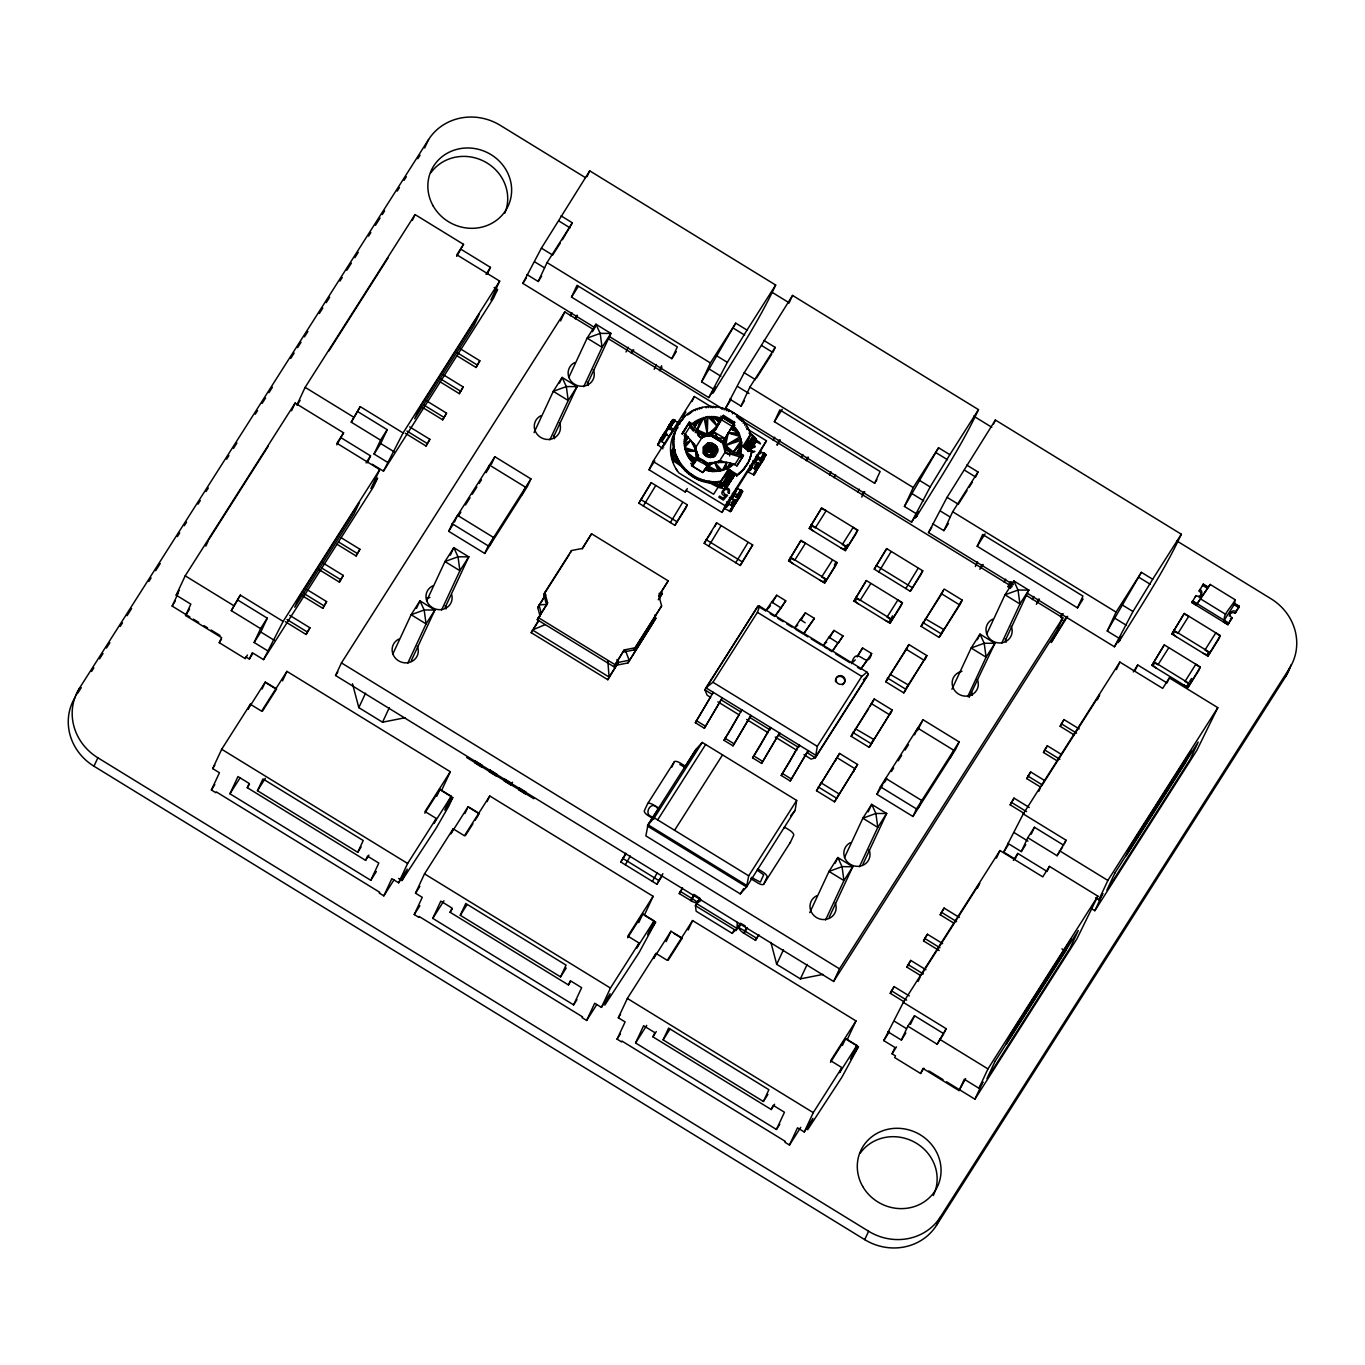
<?xml version="1.0" encoding="UTF-8"?>
<svg xmlns="http://www.w3.org/2000/svg" width="1365" height="1365" viewBox="0 0 1365 1365"><rect width="100%" height="100%" fill="white"/><g stroke="black" fill="none" stroke-linecap="round" stroke-linejoin="round"><path stroke-width="1.5" d="M715.175 452.873C718.212 436.954 695.655 448.949 707.582 455.091C717.12 456.985 714.526 449.546 715.226 452.48M707.224 454.818L712.684 454.767L715.482 451.832L712.649 445.434L715.567 448.744L713.025 455.842L715.362 450.569L713.861 446.935L707.906 445.382L704.63 449.46L705.688 447.345M709.698 451.696L707.855 451.423L710.295 452.395L713.059 445.655L710.278 452.412L712.445 455.074L715.567 448.966L715.362 451.73M708.81 454.767C710.96 456.558 703.538 451.167 707.394 454.494M709.954 445.092L705.347 447.413M706.029 446.287C717.086 443.591 701.32 443.574 706.899 454.494M715.704 449.17C711.967 443.54 709.8 443.42 707.07 451.167C706.473 454.903 716.318 436.902 708.981 450.962L704.937 451.371L707.599 454.221M708.264 445.365C696.15 462.155 715.601 443.335 709.1 445.502C707.48 444.939 706.046 447.208 706.336 446.986C710.448 440.673 703.913 455.296 705.859 452.48M717.785 450.365L717.478 448.403L717.7 449.375M740.53 453.555L741.673 442.243L738.857 432.961L728.279 432.961L723.535 440.997L726.009 450.314L740.53 453.555L743.43 455.347L736.776 465.806C728.637 460.449 718.843 462.496 709.732 462.684L702.702 472.563L691.441 465.636L697.106 457.616L695.996 446.44L685.588 434.377L682.688 432.586L689.342 422.109L692.243 423.901L702.668 435.964L701.781 437.858L698.112 435.606L698.88 433.968L688.762 423.372L689.342 422.109M727.562 453.709L725.122 452.207L722.648 442.891L723.535 440.997M704.988 447.652C706.046 458.572 703.265 446.406 704.903 448.112M723.501 444.307L725.907 436.971L724.696 447.379M709.51 481.299L722.409 486.674L720.089 482.493C690.758 488.141 662.196 454.272 677.159 426.989L675.709 430.231L676.289 428.968M706.046 480.992L718.604 487.459L725.242 489.062L734.029 475.924L733.79 474.047L730.616 470.669L720.686 481.231C693.574 486.196 666.137 457.855 675.556 430.999C667.451 443.847 669.43 461.404 678.934 472.972L713.605 494.267L718.058 487.288M737.271 922.433L737.015 928.422L732.186 933.353L696.133 911.206L695.433 905.695L699.801 898.238M1192.43 601.317L1196.934 604.081L1210.209 584.442L1235.001 599.679L1234.643 603.944L1239.147 606.708L1235.223 613.209A3.976 3.72 25 0 0 1229.302 616.11M709.527 445.365L708.469 444.973M693.147 462.94C685.588 455.808 682.176 444.325 685.588 434.377M706.933 453.726L704.698 449.631L705.739 446.577M702.668 435.964L714.646 430.043L712.274 434.07L707.258 434.241L697.396 429.924L700.279 418.646L694.802 426.904L695.212 421.461L707.855 416.598L721.693 418.065L723.416 415.37L734.677 422.297L734.097 423.56L722.836 416.632L723.416 415.37M709.544 455.176L711.353 455.296L709.988 455.347M722.341 485.07L719.799 482.937L728.381 469.116L737.407 474.645L742.628 470.123L748.02 462.769L743.567 469.679L736.81 475.907L730.787 472.205M607.817 660.933L609.08 677.04L607.835 679.736L531.207 632.66L538.68 620.205M715.038 451.423L715.806 450.757L715.431 452.48M715.635 451.201C715.652 445.638 714.526 455.33 711.677 455.449M730.002 452.822L729.61 455.978M760.834 453.658L759.605 452.992L760.339 451.388L765.953 455.04L753.838 474.866L748.139 472.034M701.781 437.858L706.37 436.118L717 426.034L711.83 416.359L719.355 422.058L719.764 417.468M691.441 900.985L693.915 894.894M745.273 925.948L740.837 923.44L738.977 928.081A7.149 2.491 32.5 0 0 742.543 932.329L755.493 940.383L758.821 935.144M717.649 451.525L717.785 450.877M724.388 442.431L724.73 438.984M808.592 750.886L807.619 752.985L815.383 757.763L867.355 676.085L868.345 673.986L866.997 672.16L861.776 676.426L817.277 746.348L815.383 757.763L811.134 759.111L803.968 754.691M725.907 436.971L724.184 445.826M709.919 445.434L710.858 444.905L709.851 445.041M707.514 451.184L710.397 452.276M697.583 457.65L696.73 456.217L697.617 454.323L698.471 455.756L697.106 457.616L697.617 454.323L693.335 443.42L695.945 448.044L695.075 449.938M658.834 808.08L647.402 826.03L746.57 886.943L748.702 875.835L796.682 800.436L702.258 742.441L695.962 749.385L648 824.767L645.867 835.892L740.274 893.887L746.57 886.943L795.13 810.298L796.682 800.436M710.824 445.178L715.414 448.334L715.516 452.054M715.192 451.388L713.588 455.893M751.791 452.037L750.119 457.736L751.791 452.037L742.782 446.492L750.767 433.933L756.585 440.213L750.426 450.16M739.693 434.753L728.279 432.961L725.583 445.485L729.678 451.167L726.043 448.693L725.173 450.587M723.331 492.356C723.177 488.38 730.121 488.38 727.886 492.629L729.149 493.209M711.284 445.127L713.963 447.43L711.216 453.317L712.632 454.937L711.182 454.954M704.425 469.867L712.291 471.505L720.225 471.027L729.302 467.53L730.258 463.247L732.442 465.294L733.875 464.032M717.956 424.737L719.116 419.738M717.649 451.849L715.379 455.774M715.738 450.757L715.448 449.29M710.755 445.127L711.745 445.127M1228.483 623.464C1216.539 619.232 1233.363 605.872 1235.001 599.679M713.451 455.552C717.649 448.403 706.626 447.874 705.176 448.061M662.929 448.812L657.657 444.632L664.874 432.586L669.294 436.936L664.482 444.819M679.685 423.611L672.843 419.686L657.708 444.939M708.759 454.989L709.629 454.989M722.409 486.674L722.904 484.865L721.71 486.725M736.998 466.028L742.85 456.61L740.615 455.228L741.178 453.351M695.212 421.461L693.676 422.638L694.802 426.904L696.815 420.403M750.835 469.355L750.272 467.649L753.855 461.592L758.804 463.69L759.008 466.369M704.528 449.358L705.227 452.566M724.013 470.004L726.658 462.462L714.748 462.513L708.367 464.544L711.421 462.803L709.049 463.622M749.368 459.886L749.948 458.623L748.464 461.984L750.716 456.473M710.721 697.43L707.138 695.212L704.954 689.922L705.944 687.824L712.939 682.244L757.421 612.322L759.605 606.197L866.997 672.16M705.466 447.191L704.767 448.522M708.35 454.733L707.531 454.306M708.964 451.081L712.649 454.733L715.038 452.549M702.105 417.929L697.396 429.924L703.982 417.349L707.258 434.241L700.006 432.944L704.118 435.23L703.231 437.124M676.579 428.252L679.258 423.201L678.661 424.464C694.273 395.526 742.031 403.682 750.494 434.377L745.017 448.044L746.911 449.768L754.999 437.295L748.174 451.44L756.295 439.069L749.504 450.621M722.665 486.452L721.931 484.592M722.904 484.865L722.102 486.742L720.583 486.486L712.632 482.988M711.899 445.826L709.612 451.798M746.126 928.166L744.949 931.066L756.517 938.199L755.493 940.383M729.132 493.209C732.22 482.186 714.799 492.936 725.225 495.904L723.16 498.242L719.594 496.041L718.826 497.287L723.348 500.068L727.647 495.239L725.463 494.71M76.321 694.956L79.46 688.233L428.576 139.554A52.945 49.601 25 0 1 500.29 125.358L585.534 177.706M1176.732 540.864L1271.037 598.791A52.945 49.601 25 0 1 1289.464 668.355L1285.54 676.767L936.424 1225.446A52.945 49.601 25 0 1 864.71 1239.642L93.963 766.209L97.871 757.797A52.945 49.601 25 0 1 79.46 688.233M247.44 655.046L245.171 658.595L219.253 642.676L221.608 637.643L185.555 615.496L190.844 604.149L176.187 595.157L185.196 575.825L295.13 403.05L343.588 432.824L336.797 444.836M189.854 616.963L172.161 606.094L178.406 592.7M175.215 601.061L172.161 606.094M205.808 546.119L208.162 541.086M291.53 410.78L295.13 403.05M297.024 404.74L305.129 387.353L415.062 214.578L463.52 244.335L456.712 256.364M424.651 147.949L428.576 139.554M412.349 220.379L415.062 214.578M267.659 650.798L254.129 642.488L260.596 628.634L231.299 610.633L240.308 595.123L283.135 621.416L263.547 659.619L252.269 652.692L249.334 659.005L245.956 656.923L245.171 658.595M231.299 610.633L240.308 595.123M387.575 462.325L374.061 454.016L380.528 440.144L351.232 422.16L360.241 406.634L403.067 432.944L383.463 471.147L372.201 464.219M351.232 422.16L360.241 406.634M254.129 642.488L260.8 632.012L267.267 618.157L237.971 600.156M393.956 879.913L383.821 895.867L379.299 893.102L379.692 892.266L216.301 791.905L215.909 792.741L211.404 789.977L219.441 772.744L212.684 768.597L221.693 749.266L250.341 704.238L261.602 711.165L286.923 671.375L450.314 771.737L441.492 790.642L452.771 797.57L448.658 806.391L436.271 827.975L401.975 880.527L398.597 878.446M250.341 704.238L247.986 709.288L265.305 682.056L276.583 688.984L262.507 711.097M367.304 462.786L370.529 455.859L341.233 437.858M262.08 688.984L265.305 682.056M374.061 454.016L380.716 443.54L387.182 429.685L357.886 411.684M343.588 432.824L336.916 443.284L379.743 469.594L370.922 488.499L377.593 478.023L373.481 486.844L263.547 659.619M376.365 871.518L370.785 880.306L229.934 793.782L237.954 776.548L249.232 783.476L247.27 787.673L365.581 860.36L368.942 855.087M282.521 680.828L286.923 671.375M285.302 621.706L306.101 634.486L309.94 627.781L289.67 615.325M309.94 627.781L306.101 634.486M301.955 595.532L322.771 608.312L326.61 601.607L306.323 589.151M326.61 601.607L322.771 608.312M318.625 569.359L339.424 582.138L343.263 575.433L322.976 562.96M343.263 575.433L339.424 582.138M487.22 274.314L490.462 267.369L461.165 249.386M337.001 544.243L356.077 555.964L359.916 549.242L341.318 537.827M359.916 549.242L356.077 555.964M257.456 790.693L262.95 778.937L363.226 840.533L357.749 852.289L257.456 790.693L265.322 778.323M463.52 244.335L456.848 254.811L499.675 281.105L490.854 300.01L497.508 289.551L494.13 287.469M497.508 289.551L493.396 298.372L383.463 471.147M405.234 433.234L426.034 446.014L429.873 439.308L409.585 426.853M429.873 439.308L426.034 446.014M421.887 407.06L442.687 419.84L446.526 413.134L426.255 400.662M446.526 413.134L442.687 419.84M440.281 381.944L459.34 393.666L463.179 386.943L442.908 374.488M463.179 386.943L459.34 393.666M456.934 355.77L476.01 367.475L479.849 360.769L459.561 348.314M479.849 360.769L476.01 367.475M1026.616 595.601L1062.84 617.85L1056.954 630.459L833.623 981.452L335.568 675.504L341.455 662.912L564.786 311.92L593.758 329.716M595.038 327.737L522.829 283.391L541.41 248.14L589.731 170.847L775.661 285.046C758.257 322.481 735.223 356.811 713.707 391.96L714.492 390.288L712.479 393.427L715.431 387.131L708.759 397.59L609.472 336.609M526.958 274.57L538.22 281.497L547.041 262.592L572.345 222.802L561.083 215.875M587.035 176.648L589.731 170.847M562.414 239.745L572.345 222.802M405.115 717.734L382.541 722.204L358.824 707.633L365.581 693.164M448.693 531.309L452.225 523.733L494.864 456.729L530.917 478.876L527.402 486.435L484.746 553.456L448.693 531.309L452.958 524.604M392.779 654.108L411.138 614.728L419.959 600.856L434.906 610.019L411.292 660.66M454.426 522.078L457.548 515.356L493.618 537.52L490.086 545.079M416.462 608.346L419.959 600.856L424.174 609.984L426.068 623.907L407.708 663.288M486.401 471.829L486.008 472.665L489.199 467.632M487.083 470.362L489.54 465.107L525.593 487.254L522.061 494.812M426.614 600.924L444.973 561.544L453.811 547.655L468.758 556.835L445.144 607.459M491.332 464.288L494.864 456.729M450.314 555.163L453.811 547.655L458.009 556.784L459.92 570.707L441.56 610.087M560.588 320.929L564.786 311.92M571.525 297.092L577.02 285.319L677.313 346.932L671.819 358.688L571.525 297.092L578.282 286.479M570.416 315.793L571.884 312.636M382.541 722.204L389.281 707.735M574.921 318.557L576.388 315.4M534.056 432.569L553.286 391.328L562.124 377.44L577.054 386.619L553.439 437.244M559.496 383.07L562.124 377.44L566.321 386.568L568.232 400.491L549.856 439.871M484.746 553.456L488.278 545.898L530.917 478.876M568.761 377.508L587.138 338.128L595.959 324.239L610.906 333.418L587.291 384.06M592.461 331.746L595.959 324.239L600.173 333.384L602.067 347.307L583.708 386.687M365.581 860.36L367.543 856.145L378.805 863.072L370.785 880.306M626.023 351.965L628.224 347.239M631.261 353.16L632.729 350.003M383.821 895.867L391.84 878.651L398.614 882.797L407.265 869.181L401.975 880.527M436.732 796.273L439.974 789.345L451.235 796.256L444.768 810.128L452.771 797.57M398.614 882.797L407.623 863.465L436.271 818.454L424.993 811.527L450.314 771.737M436.271 818.454L433.916 823.487L451.235 796.256M540.079 616.263L537.776 607.579L545.693 594.406M668.185 580.842L658.851 595.498L661.615 605.941L634.964 647.812L624.214 649.945L613.875 666.751L537.264 619.693L546.58 605.036L543.816 594.594L544.823 592.444L571.474 550.556L582.224 548.44L591.557 533.766L668.185 580.842L658.886 596.027M537.264 619.693L547.587 602.886L544.823 592.444M654.193 369.267L656.394 364.54M570.468 552.706L571.474 550.556M546.58 605.036L547.587 602.886M415.506 893.188L424.515 873.856L453.163 828.828L464.441 835.755L489.762 795.966L653.135 896.327L644.331 915.232L655.592 922.143L639.093 952.565L604.797 1005.118L610.087 993.771L601.436 1007.387L594.679 1003.241L586.643 1020.457L582.138 1017.693L582.531 1016.857L419.14 916.478L418.748 917.331L414.243 914.55L422.263 897.334L415.506 893.188L419.84 886.38M659.432 370.461L661.633 365.735M453.163 828.828L450.825 833.879L468.144 806.647L479.405 813.574M591.557 533.766L582.258 548.952M464.902 813.574L468.144 806.647M487.117 801.63L489.762 795.966M576.968 999.624L573.607 1004.879L432.756 918.372L440.793 901.139L452.054 908.066L450.092 912.264L568.42 984.933L570.655 981.435M665.079 443.557L659.517 440.622L672.843 419.686L667.707 427.757M687.329 488.568L685.162 491.963L649.092 469.816L653.016 461.421L694.324 396.498L712.359 407.572M638.82 503.19L651.241 482.647L687.312 504.794L685.537 508.582L674.89 525.337L638.82 503.19L651.241 482.647M674.975 432.261L675.556 430.999M510.8 784.977L511.568 783.305L504.811 779.142L504.026 780.831L510.8 784.977L512.523 782.247M674.361 434.343L674.941 433.08M680.47 421.41L679.889 422.672L684.769 416.513M673.866 436.459L674.464 435.196M681.22 420.949L681.8 419.686M673.508 438.609L674.105 437.346M682.654 419.328L683.234 418.065M673.286 440.776L673.883 439.513M643.325 505.954L655.558 485.838M691.97 401.532L694.324 396.498M673.201 442.943L673.781 441.697M712.871 388.769L701.61 381.859L710.414 362.954L735.735 323.164L747.013 330.074L727.34 362.339L708.759 397.59M673.252 445.144L673.832 443.881M688.131 413.714L687.533 414.977L693.778 410.268M701.61 381.859L735.735 323.164M673.423 447.328L674.003 446.065M689.342 413.714L689.939 412.452M673.73 449.512L674.31 448.249M691.236 412.571L691.816 411.309M682.688 432.586L682.091 433.848L688.762 423.372M674.173 451.679L674.754 450.416M687.653 425.692L688.233 424.43L690.468 425.795L701.644 438.08L695.246 448.13M674.737 453.828L675.317 452.566M695.212 410.609L695.792 409.346M460.278 915.284L465.772 903.511L566.066 965.123L560.571 976.879L460.278 915.284L467.035 904.671M675.436 455.944L676.016 454.682M697.293 409.807L697.873 408.545M676.255 458.026L676.835 456.763M699.426 409.125L700.006 407.862M677.194 460.056L677.791 458.794M701.593 408.562L702.19 407.299M678.251 462.053L678.849 460.79M679.446 463.981L680.026 462.718M706.046 407.811L706.643 406.548M681.323 464.578L680.726 465.84L672.86 460.568L671.034 451.798L674.02 447.089M708.316 407.623L708.913 406.361M682.125 467.649L682.722 466.386M710.602 407.572L711.182 406.309M683.626 469.355L684.223 468.11M712.871 407.64L713.468 406.378M695.126 448.334L695.996 446.44M685.23 471.01L685.81 469.748M715.158 407.828L715.755 406.582M695.212 451.559L696.099 449.665L693.335 443.42M695.536 453.146L696.423 451.269L690.724 440.4L684.292 443.762L688.148 437.38L685.059 436.186M686.919 472.563L687.499 471.3M696.048 454.716L696.935 452.822L697.106 457.616M704.767 436.527L705.654 434.65L700.006 432.944M688.694 474.013L689.274 472.751M694.819 462.053L695.416 460.79L692.755 464.97M709.083 463.929L706.933 466.813L709.083 463.929L697.771 457.087L694.273 463.622M697.293 458.111L698.471 455.756M708.025 435.896L714.646 430.043L709.698 435.827L706.37 436.118M690.554 475.378L691.134 474.116M721.931 409.176L722.512 407.913M670.369 522.573L682.602 502.457M708.998 443.028L707.497 443.318L709.595 442.823M685.162 491.963L685.947 490.291L722 512.438L753.105 463.196M703.76 453.641C701.815 451.184 706.558 457.429 704.715 454.869M692.482 476.641L693.079 475.378M706.456 446.509C704.664 456.371 703.333 448.863 708.81 445.348M709.698 435.827L711.387 435.964L712.274 434.07M705.005 451.235L708.316 445.69M734.37 426.426L730.616 428.968L738.857 432.961L732.971 424.993L723.467 441.304L712.155 434.462L717.188 426.58L716.591 427.842M724.132 409.875L724.713 408.613M708.06 445.826L705.586 452.02M725.668 407.981L744.232 372.73L792.553 295.437L978.483 409.637C961.079 447.055 938.062 481.401 916.529 516.55L917.314 514.878L915.318 518.018L918.253 511.721L911.581 522.181L725.668 407.981L731.213 399.245M705.841 451.491L708.469 445.69M709.305 445.536L705.705 451.201L706.729 451.423M694.58 477.835L695.16 476.573M708.947 446.986L707.599 450.757M722.068 418.867L722.665 417.605L733.483 424.259L732.886 425.522M712.086 443.335C710.278 442.106 718.4 445.826 717.41 448.573M710.175 445.263L707.957 451.474M726.282 410.677L726.88 409.432M706.251 456.337L707.258 456.661L705.483 455.569M712.581 443.506L717.12 447.447M674.89 525.337L687.312 504.794M696.73 478.927L697.31 477.665M709.578 451.883L712.274 446.082M728.398 411.616L728.995 410.353M709.186 457.429C704.869 456.422 713.4 458.009 710.295 457.377M710.585 452.685L713.741 446.236M709.971 452.105C713.537 456.507 709.629 449.853 713.861 446.935M698.948 479.883L699.528 478.62M714.936 453.009C704.801 469.236 721.095 426.921 712.462 454.238M711.711 454.016L715.192 448.454M711.916 454.391L714.441 446.833M715.021 449.46C713.571 454.477 707.309 456.865 713.997 453.914M613.875 666.751L624.214 649.945M712.291 455.603L715.192 449.256M712.752 457.207C709.885 457.889 716.096 456.064 713.315 456.883M701.201 480.719L701.798 479.456M708.554 465.038L709.732 462.684M732.459 413.817L733.039 412.554M607.835 679.736L618.413 662.383L616.963 659.5M703.521 481.418L704.101 480.156M729.78 399.16L741.041 406.07L749.863 387.165L775.183 347.375L763.905 340.465M788.953 303.167L792.553 295.437M705.859 481.982L706.439 480.719M736.998 415.301L736.418 416.564L738.26 418.099L738.84 416.837M715.465 463.998L716.352 462.104L719.338 460.773L723.006 461.643L714.748 462.513L707.036 466.352L702.821 472.444L692.004 465.789L696.389 459.749L703.333 460.483L707.104 466.54L714.287 471.573L705.722 468.11L706.353 470.464M708.213 482.408L708.81 481.145M718.451 462.667L719.338 460.773M725.02 448.983L725.907 447.089L729.678 451.167M710.602 482.698L711.182 481.436M740.001 419.738L740.598 418.475M725.122 452.207L726.009 450.314M617.151 665.079L627.917 662.946L655.814 618.362L654.893 614.898M623.208 652.095L633.974 649.962L634.964 647.812M775.183 347.375L772.829 352.426L761.568 345.499M712.974 482.852L713.571 481.589M741.656 421.461L742.253 420.198M659.022 593.4L662.383 593.28L659.056 599.218M715.362 482.869L715.943 481.606M743.191 423.287L743.788 422.024M728.791 454.46L729.558 452.805L740.615 455.228M717.734 482.749L718.331 481.487M744.625 425.18L745.222 423.918M655.814 618.362L627.917 662.946M661.615 605.941L633.974 649.962M745.938 427.16L746.519 425.897M747.116 429.19L747.713 427.928M749.112 433.439L749.692 432.176M750.187 435.179L750.767 433.933M742.85 456.61L743.43 455.347M704.186 543.321L716.608 522.795L752.661 544.942L740.24 565.485L704.186 543.321L711.643 531.599M736.81 475.907L737.407 474.645M738.653 474.508L739.25 473.246M714.833 526.583L716.608 522.795M722 512.438L725.139 505.715L766.447 440.793L746.604 428.61M740.41 473.007L740.99 471.744M742.048 471.386L742.628 470.123M743.567 469.679L744.164 468.417M744.983 467.871L745.58 466.625M750.733 455.535L751.33 454.272M708.691 546.102L720.908 525.986M746.28 465.994L746.86 464.731M734.199 492.475L738.704 496.775L738.346 498.822L734.182 495.529L734.199 492.475L737.032 488.039L742.628 491.536L730.531 511.517L724.815 508.684M736.281 489.643L737.032 488.039M736.093 497.44L740.734 489.591M749.897 465.346L751.808 467.257C749.402 474.491 747.884 468.314 752.251 465.107M756.381 455.142L762.028 460.124L761.67 462.172L756.773 457.446L760.339 451.388M735.684 503.02L735.24 500.119L729.405 497.543M774.365 421.683L779.842 409.91L880.135 471.522L874.641 483.278L774.365 421.683L782.23 409.312M766.447 440.793L754.555 461.285M759.418 460.79L764.059 452.941M773.238 440.366L774.723 437.227M777.026 444.717L779.227 439.991M735.735 562.704L747.952 542.587M740.24 565.485L752.661 544.942M801.409 457.685L802.893 454.528M805.93 460.449L807.398 457.292M679.804 764.383L684.718 767.403L685.298 766.14L680.384 763.12A6.143 2.133 32.5 0 0 674.259 761.858L647.607 803.746L644.331 810.759A6.143 2.133 32.5 0 0 648.648 815.929L653.835 819.119M662.23 875.818L656.889 884.196L620.836 862.032L625.801 853.227M568.42 984.933L570.365 980.735L581.644 987.663L573.607 1004.879M625.341 864.813L630.306 856.009M671.802 767.13L674.259 761.858M704.374 728.262L722.273 697.873L704.374 728.262L695.348 722.716L713.264 692.328L712.291 694.427L704.954 689.922L757.916 606.162L759.605 606.197M695.962 749.385L685.093 766.806M788.578 560.947L800.999 540.404L837.052 562.551L835.295 566.339L824.631 583.094L788.578 560.947L800.999 540.404M829.579 474.986L831.063 471.829M775.968 615.052L785.745 600.788L776.736 595.242L772.368 602.665M809.223 528.477L821.645 507.951L857.715 530.098L855.94 533.886L845.293 550.641L809.223 528.477L821.645 507.951M793.082 563.711L789.891 561.22L791.273 558.268L794.652 560.35L805.504 543.185L801.92 541.53M834.1 477.75L835.568 474.593M813.728 531.258L810.554 528.75L811.919 525.815L815.297 527.897L826.166 510.715L822.583 509.06M652.385 881.415L657.35 872.61M638.752 922.604L642.796 913.936L654.074 920.846L647.607 934.718L655.592 922.143M656.889 884.196L662.912 873.702M732.988 745.836L750.904 715.448L732.988 745.836L723.979 740.308L741.895 709.902L740.905 712.018L721.3 699.972M601.436 1007.387L610.445 988.055L639.093 943.027L627.832 936.117L653.135 896.327M639.093 943.027L636.738 948.078L654.074 920.846M857.749 492.287L859.233 489.131M820.126 580.33L823.709 581.985L825.074 579.033L821.696 576.968L832.36 560.213M804.582 632.626L814.376 618.362L805.35 612.817L800.999 620.239M618.328 1017.761L627.354 998.446L656.002 953.418L667.263 960.346L692.584 920.556L855.974 1020.918L847.153 1039.823L858.431 1046.733L841.932 1077.156L807.636 1129.708L812.926 1118.362L804.258 1131.977L797.501 1127.814L789.465 1145.047L784.96 1142.283L785.353 1141.43L621.962 1041.068L621.57 1041.922L617.065 1039.14L625.102 1021.924L618.328 1017.761L620.495 1014.366M862.271 495.051L863.738 491.912M696.457 902.674A7.149 2.491 32.5 0 1 692.277 901.463L679.258 893.563L682.5 887.881M840.772 547.86L844.355 549.515L845.72 546.58L842.341 544.499L853.21 527.334L856.384 529.825M824.631 583.094L837.052 562.551M834.356 565.229L835.738 562.295M656.002 953.418L653.647 958.452L670.966 931.237L682.244 938.165L668.168 960.277M845.293 550.641L857.715 530.098M666.12 941.628L670.966 931.237M761.619 763.41L779.517 733.022L761.619 763.41L752.593 757.882L770.508 727.494L760.186 745.7M770.952 727.767L769.979 729.865L749.914 717.546M690.673 900.559L691.68 898.375L680.265 891.362M779.79 1124.214L776.429 1129.469L635.578 1042.962L643.615 1025.729L654.876 1032.657L652.931 1036.854L771.242 1109.523L774.586 1104.268M688.182 930.009L692.584 920.556M779.978 733.312L778.988 735.411L798.593 747.44L799.583 745.341M833.196 650.201L842.99 635.936L833.981 630.408L829.613 637.83M853.927 601.095L866.348 580.552L902.419 602.699L900.644 606.487L889.98 623.242L853.927 601.095L866.348 580.552M874.248 569.154L886.67 548.611L922.74 570.775L920.966 574.546L910.301 591.301L874.248 569.154L886.67 548.611M858.431 603.859L855.258 601.368L856.623 598.416L860.001 600.498L870.665 583.742M915.71 513.359L904.432 506.449L913.253 487.544L938.574 447.754L949.835 454.664L930.162 486.93L911.581 522.181M790.233 781.002L808.148 750.614L790.233 781.002L781.224 775.457L799.122 745.068L795.539 751.279M904.432 506.449L938.574 447.754M878.753 571.918L890.987 551.801M663.117 1039.874L668.594 1028.101L768.887 1089.714L763.393 1101.47L663.117 1039.874L669.857 1029.261M861.827 667.792L871.621 653.528L862.595 647.983L857.237 656.975M783.885 828.316L784.466 827.054L789.38 830.074A6.143 2.133 32.5 0 1 793.696 835.226L790.42 842.256L763.769 884.128A6.143 2.133 32.5 0 1 757.643 882.882L750.716 878.616M795.13 810.298L790.762 815.724M885.476 620.478L889.059 622.133L892.556 615.837M763.769 884.128L767.045 877.115A6.143 2.133 32.5 0 0 762.728 871.945L757.814 868.925L757.234 870.188L763.683 874.811L760.339 882.131L751.296 877.354M1013.325 584.681L928.49 532.572L947.071 497.321L995.392 420.028L1181.305 534.227C1163.918 571.645 1140.884 605.992 1119.351 641.14L1120.136 639.468L1118.14 642.608L1121.074 636.312L1114.42 646.771L1027.777 593.553M744.079 933.37L747.32 927.705M905.797 588.537L918.031 568.42M889.98 623.242L902.419 602.699M816.492 790.727L839.577 753.429L857.595 764.502L834.527 801.801L816.492 790.727L818.266 787.929M819.154 786.53L820.911 782.742L838.946 793.833L837.189 797.604M910.301 591.301L922.74 570.775M835.141 761.397L836.916 757.626L854.934 768.7L853.176 772.471M839.577 753.429L820.297 784.739M932.602 523.75L943.88 530.661L952.685 511.756L978.005 471.966L966.744 465.055M993.584 423.884L995.392 420.028M851.129 736.264L874.214 698.982L892.249 710.056L869.164 747.337L851.129 736.264L868.652 708.742M851.999 734.797L853.364 731.862M855.36 728.722L873.6 739.369L870.034 745.87M978.005 471.966L975.651 477.016L964.39 470.089M869.983 706.524L874.214 698.982M871.365 703.589L889.383 714.663L891.379 711.523L890.014 714.458M871.979 703.385L873.361 700.45M885.783 681.818L908.868 644.536L926.886 655.61L903.818 692.891L885.783 681.818L887.557 679.036M886.636 680.35L888.018 677.415M888.649 677.211L904.432 652.504M890.014 674.276L908.237 684.923L903.818 692.891M834.527 801.801L857.595 764.502M906.002 649.143L924.037 660.216L926.033 657.077L924.668 660.012M906.633 648.938L908.868 644.536M960.448 603.893L939.12 637.404L921.085 626.33L944.171 589.032L962.206 600.105L959.97 604.524M921.955 624.863L923.32 621.911M925.334 618.772L943.556 629.436L939.99 635.936M869.164 747.337L892.249 710.056M941.321 593.639L959.339 604.712L961.335 601.573M941.935 593.451L943.317 590.499M822.976 974.405L800.402 978.876L776.702 964.321L783.442 949.852M977.186 546.273L982.681 534.5L1082.957 596.113L1077.48 607.869L977.186 546.273L985.052 533.903M809.769 912.656L828.999 871.416L837.837 857.527L852.767 866.707L829.169 917.331M939.12 637.404L962.206 600.105M835.209 863.158L837.837 857.527L842.034 866.656L843.945 880.579L825.586 919.959M975.344 566.543L977.545 561.817M844.491 857.595L862.851 818.215L871.689 804.343L886.619 813.506L863.004 864.147M979.848 569.307L982.049 564.581M868.191 811.834L871.689 804.343L875.886 813.472L877.78 827.395L859.421 866.775M876.893 794.328L880.408 786.769L923.047 719.747L959.117 741.895L955.585 749.453L912.946 816.475L876.893 794.328L882.609 785.114M883.291 783.629L885.749 778.391L921.802 800.538L918.27 808.097M800.402 978.876L807.159 964.424M914.584 734.848L917.724 728.125L953.777 750.272L950.262 757.831M923.047 719.747L917.399 730.667M951.917 689.257L971.163 648L979.985 634.128L994.931 643.29L969.116 697.396M977.374 639.741L979.985 634.128L984.199 643.256L986.093 657.179L967.734 696.56M1004.248 582.275L1005.715 579.118M1008.018 586.609L1010.219 581.882M986.639 634.179L1004.998 594.816L1013.837 580.927L1028.766 590.107L1005.169 640.731M1010.339 588.434L1013.837 580.927L1018.034 590.055L1019.945 603.978L1001.586 643.359M771.242 1109.523L773.204 1105.326L784.466 1112.253L776.429 1129.469M833.623 981.452L839.509 968.843L1062.84 617.85M912.946 816.475L916.478 808.916L959.117 741.895M1032.418 599.576L1033.885 596.42M1036.922 602.34L1038.39 599.184M842.393 1045.454L845.618 1038.526L856.896 1045.436L850.429 1059.308L858.431 1046.733M804.258 1131.977L813.267 1112.646L841.915 1067.618L830.654 1060.707L855.974 1020.918M841.915 1067.618L839.577 1072.668L856.896 1045.436M1060.588 616.878L1062.055 613.721M904.125 1001.825L890.253 993.31L894.092 986.605L909.295 995.938M894.092 986.605L890.253 993.31M1067.618 616.366L1051.187 642.591L1066.56 616.485M920.778 975.651L906.906 967.137L910.745 960.414L925.965 969.764M910.745 960.414L906.906 967.137M939.171 950.535L923.559 940.946L924.736 938.438L927.398 934.24L942.618 943.59M927.398 934.24L923.559 940.946M954.084 923.286L940.212 914.772L944.068 908.066L959.271 917.416M944.068 908.066L940.212 914.772M923.917 1068.249L920.59 1073.487L894.672 1057.568L895.457 1055.879L892.079 1053.814L895.013 1047.501L883.752 1040.591L903.34 1002.388L999.948 850.549L1042.758 876.859L1049.429 866.383L1097.887 896.157L1076.831 938.984L974.9 1099.183L946.576 1081.78M918.082 981.469L920.42 976.419M1024.04 813.352L1010.168 804.821L1014.024 798.115L1029.227 807.466M887.864 1031.769L901.378 1040.062L907.844 1026.207L914.516 1015.731L943.812 1033.732L937.141 1044.191L907.844 1026.207M1014.024 798.115L1010.168 804.821M910.472 1024.398L914.516 1015.731M1040.71 787.161L1026.838 778.647L1028.016 776.122L1030.677 771.942L1044.191 780.251M1030.677 771.942L1026.838 778.647M977.374 888.274L979.729 883.24L921.563 974.627M1057.363 760.988L1043.491 752.473L1044.669 749.948L1047.33 745.768L1060.844 754.077M1047.33 745.768L1043.491 752.473M996.416 858.124L999.948 850.549M1074.016 734.814L1060.144 726.299L1063.983 719.594L1079.203 728.927M1063.983 719.594L1060.144 726.299M1014.946 859.029L1003.667 852.101L1023.255 813.915L1119.863 662.076L1162.69 688.387L1169.344 677.91L1217.802 707.667L1196.764 750.511L1094.832 910.711L1091.283 908.527M1118.532 637.95L1107.254 631.022L1116.075 612.117L1141.396 572.327L1152.657 579.255L1132.984 611.52L1114.42 646.771M1107.254 631.022L1141.396 572.327M1038.782 791.308L1040.352 787.946M1015.355 858.636L1017.778 853.432L1047.074 871.433L1049.429 866.383M1007.779 843.28L1021.31 851.589L1027.777 837.718L1034.431 827.258L1063.727 845.242M1031.206 834.186L1034.431 827.258M920.59 1073.487L922.945 1068.437L958.998 1090.584L965.635 1078.64M1097.289 699.801L1099.644 694.751L1041.495 786.155M937.141 1044.191L946.15 1028.681L903.34 1002.388M944.597 1032.042L946.15 1028.681M1116.348 669.635L1119.863 662.076M864.71 1239.642L868.618 1231.247A52.945 49.601 25 0 0 940.349 1217.051L1289.464 668.355M1135.288 670.147L1137.71 664.96L1167.007 682.944L1169.344 677.91M1027.777 837.718L1057.073 855.718L1066.082 840.209L1023.255 813.915M1064.512 843.57L1066.082 840.209M1151.872 665.403L1164.294 644.86L1200.347 667.007L1198.589 670.795L1187.925 687.55L1151.872 665.403L1164.294 644.86M958.998 1090.584L964.287 1079.254L978.927 1088.246L982.937 1081.967L974.9 1099.183M1171.852 633.991L1184.274 613.448L1220.327 635.595L1218.57 639.383L1207.906 656.138L1171.852 633.991L1184.274 613.448M1156.377 668.168L1153.186 665.676L1154.568 662.725L1157.947 664.806L1168.594 648.051M1191.85 602.579L1192.618 600.89L1228.688 623.037L1227.903 624.726L1191.85 602.579L1195.962 595.652A3.976 3.72 25 0 0 1201.337 594.594A3.976 3.72 25 0 0 1199.954 589.373L1199.17 591.062A3.976 3.72 25 0 1 1199.101 597.563M1176.357 636.755L1173.183 634.264L1174.548 631.312L1177.927 633.394L1188.779 616.212L1185.212 614.557M1195.177 597.341L1195.962 595.652M1202.497 585.824L1203.282 584.135L1207.786 586.916L1203.094 584.561M1196.354 605.343L1192.037 602.153M978.927 1088.246L987.953 1068.914L1097.887 896.157M1183.421 684.786L1186.987 686.441L1188.369 683.49L1184.991 681.425L1195.842 664.243L1199.033 666.734M936.424 1225.446L940.349 1217.051M1203.401 653.374L1206.984 655.029L1208.349 652.078L1204.971 650.013L1215.823 632.831L1219.013 635.322M1187.925 687.55L1200.347 667.007M1065.502 951.064L1070.996 939.308L1011.704 1032.486L1006.21 1044.259L1065.502 951.064L1061.936 948.863M1223.398 621.945L1228.091 624.3M1207.906 656.138L1220.327 635.595M1095.6 897.76L1098.859 899.774L1107.868 880.442L1217.802 707.667M1094.832 910.711L1102.852 893.478L1098.859 899.774M1224.183 620.273L1234.83 603.518L1239.352 606.282L1236.007 611.52A3.976 3.72 25 0 0 1230.633 612.595A3.976 3.72 25 0 0 1232.015 617.799L1231.23 619.488A3.976 3.72 25 0 1 1230.428 618.84M1235.223 613.209L1236.007 611.52M1238.567 607.971L1239.352 606.282M694.802 426.904L698.505 419.465M691.901 898.46L693.983 894.348L699.614 898.17L697.327 902.487M747.44 464.032L749.061 460.722M750.494 434.377L753.002 435.486L745.017 448.044L743.942 447.242L750.494 434.377L751.927 434.684M727.613 468.468L730.258 463.247L730.906 466.472L729.302 467.53M723.467 441.304L734.677 422.297M746.911 449.768L754.009 436.322L746.007 448.88M736.639 718.911L730.053 730.65M790.062 761.09L795.164 751.893M736.759 718.69L738.67 715.533M741.058 451.73L736.929 452.788L741.826 444.171L733.312 451.986L725.583 445.485L740.393 436.578L728.279 432.961M789.67 761.772L781.224 775.457M748.174 451.44L755.766 438.25L747.645 450.638M667.894 427.569L673.099 419.567L668.15 427.467L673.269 419.55L668.526 427.399L674.242 419.755L670.079 427.569L674.515 419.857C669.635 429.327 664.107 431.289 672.945 419.618M575.382 318.796L577.446 315.281M631.722 353.399L633.787 349.884M659.892 370.7L661.957 367.185M777.18 445.144L780.285 439.871M806.374 460.688L808.455 457.173M861.69 497.065L864.796 491.775M981.043 567.976L983.107 564.445M1008.172 587.035L1011.277 581.763M1036.342 604.337L1039.448 599.064M1061.049 617.116L1063.113 613.602M714.39 430.794L721.693 418.065M716.181 427.757L722.836 416.632M715.431 429.958L720.754 420.949M711.609 436.1L722.426 442.738M712.155 434.462L722.665 417.605M759.691 746.519L752.593 757.882M659.517 440.622L665.164 432.654L660.387 440.537L665.489 432.807L660.643 440.605L665.864 433.046L661.189 440.81L666.803 433.865L662.093 441.27M728.995 481.982L724.679 489.165L734.029 475.924L725.242 489.062L732.254 476.607M731.623 471.505L723.621 484.063L732.527 472.392L724.61 485.036L733.261 473.263L725.395 485.991L733.79 474.047L725.907 486.827L734.148 474.884L726.061 488.448L734.182 475.498L726.197 487.97L720.396 481.674M713.008 445.724L712.035 445.519M749.573 450.365L755.05 441.424L752.951 444.563M750.187 450.177L756.432 440.707L749.692 451.132M729.507 731.538L723.979 740.308M679.668 424.14L678.405 422.621L674.191 429.241L670.079 427.569L674.822 419.993M750.614 449.819L756.091 441.083L750.033 450.552M727.477 505.511L729.456 501.928L727.528 505.954L728.5 503.907L726.572 501.996M750.699 468.587L752.78 465.277M668.526 427.399L673.474 419.567M749.573 451.286L756.534 439.718M710.039 697.959L695.348 722.716M667.775 427.654L672.774 419.789M659.619 440.554L664.653 432.62M726.163 487.476L734.148 474.884M77.822 693.045L81.252 687.636M91.557 671.443L93.844 667.86M99.577 658.851L103.006 653.46M106.436 648.068L109.883 642.676M120.171 626.484L122.475 622.884M127.047 615.683L131.62 608.483M148.802 581.507L151.088 577.907M155.661 570.707L160.234 563.506M177.416 536.53L179.702 532.93M184.275 525.73L186.561 522.147M198.01 504.146L200.297 500.546M206.03 491.554L208.316 487.953M226.624 459.169L228.928 455.569M233.5 448.385L236.93 442.977M255.255 414.209L257.541 410.609M262.114 403.409L265.544 398.017M268.99 392.608L272.42 387.216M290.728 358.432L294.158 353.04M297.604 347.631L301.034 342.24M304.463 336.848L307.893 331.456M319.342 313.455L322.788 308.063M326.218 302.672L329.647 297.263M339.953 281.071L342.24 277.487M346.812 270.287L351.402 263.087M354.832 257.695L358.261 252.303M368.567 236.111L370.853 232.511M375.443 225.31L380.016 218.11M382.302 214.51L384.589 210.927M397.181 191.134L399.467 187.534M404.057 180.334L406.343 176.733M417.792 158.75L420.079 155.149M208.947 539.397L268.24 446.201M328.88 350.924L388.172 257.729M176.187 595.157L179.19 590.448M297.109 405.098L300.112 400.389M185.555 615.496L189.547 609.217M219.253 642.676L221.471 639.195M260.596 628.634L267.267 618.157M366.093 462.837L370.529 455.859M380.528 440.144L387.182 429.685M486.008 274.365L490.462 267.369M249.334 659.005L252.644 653.801M283.135 621.416L379.743 469.594M403.067 432.944L499.675 281.105M212.684 768.597L214.851 765.185M522.829 283.391L526.173 278.153M211.404 789.977L214.8 784.653M560.264 243.158L552.671 255.067L541.41 248.14M538.22 281.497L541.649 276.105M229.934 793.782L239.984 777.965M247.27 787.673L249.505 784.158M335.568 675.504L337.855 671.921M458.589 515.748L460.875 512.148M465.448 504.982L470.021 497.798M472.307 494.198L476.863 487.032M479.149 483.432L481.436 479.849M357.749 852.289L361.111 847M671.819 358.688L676.323 351.624M543.816 594.594L569.359 554.463M537.776 607.579L545.539 595.362M531.207 632.66L538.458 621.263M657.657 444.632L671 423.56M657.913 445.314L660.012 441.629M663.458 436.578L671.119 424.174M424.805 813.165L439.974 789.345M675.419 420.335L670.079 427.569M669.515 435.964L673.952 428.985M669.481 436.578L673.61 430.504M649.092 469.816L654.756 460.926M682.483 417.366L685.878 412.025M747.013 330.074L775.661 285.046M682.312 434.07L686.578 427.364M674.31 449.75L671.034 451.798L675.3 449.716L671.99 454.92L673.32 461.66L676.46 456.354L672.245 454.528L673.32 461.66L671.034 451.798L673.576 448.675M684.07 435.844L690.468 425.795M697.771 457.087L692.618 465.414M711.387 435.964L722.648 442.891M725.344 438.37L717.734 437.858L714.032 431.528M414.243 914.55L419.874 905.695M465.329 835.687L472.921 823.778M475.071 820.382L478.33 815.263M756.585 377.951L771.754 354.132M741.041 406.07L744.471 400.696M718.587 462.462L724.986 452.412L742.321 457.65M432.756 918.372L443.932 900.798M719.799 482.937L720.771 483.602M450.092 912.264L452.327 908.749M734.762 464.663L740.086 456.285M658.237 599.781L662.383 593.28M754.47 461.626L757.814 456.388M736.452 491.656L735.599 491.281L725.6 506.995L736.844 489.83M749.214 470.515L752.576 465.09L750.545 468.28M754.777 461.779L758.104 456.558M725.907 507.166L729.524 502.047M731.742 498.566L735.07 493.328M749.504 470.635L751.74 467.154M755.067 461.916L758.394 456.678M726.197 507.285L729.797 502.132M732.015 498.635L735.343 493.396M755.323 461.984L758.667 456.746M731.964 499.027L735.564 493.43M754.163 464.117L758.019 458.401M726.453 507.353L728.5 503.907L730.753 505.289L734.404 499.539M751.808 467.257L754.06 468.639L757.729 462.889M730.531 511.517C736.059 506.961 727.016 503.975 734.711 499.726M737.373 495.529L741.024 489.779M753.992 474.815C759.042 470.737 750.733 467.035 758.019 463.076M760.68 458.879L764.349 453.129M731.316 505.681L734.984 499.914M737.646 495.734L741.314 489.967M754.64 469.031L758.309 463.264M760.97 459.084L764.639 453.317M731.589 505.886L735.24 500.119M737.902 495.939L741.57 490.171M754.896 469.236L758.565 463.469M761.226 459.288L764.895 453.521M731.828 506.091L735.479 500.341M738.158 496.143L741.809 490.393M755.135 469.441L758.804 463.69M761.465 459.493L765.134 453.743M732.22 506.517L735.701 500.546M738.55 496.57L742.031 490.598M755.545 469.867L759.025 463.895M761.875 459.92L765.356 453.948M729.388 511.329L731.606 507.848M732.391 506.722L736.042 500.955M738.704 496.775L742.372 491.008M755.698 470.072L761.585 460.722M762.028 460.124L765.697 454.357M729.661 511.414L738.533 497.457M738.84 496.962L742.492 491.195M754.077 473.024L765.816 454.562M729.917 511.483L742.577 491.383M754.333 473.092L765.902 454.733M730.139 511.517L740.837 495.597M753.668 474.884L764.161 458.947M765.68 610.94L771.686 601.999L781.053 607.954L774.706 616.468L770.184 613.704M776.736 595.242L771.737 601.982M785.745 600.788L781.121 607.92M620.836 862.032L626.16 853.654M747.15 885.68L648 824.767L654.279 817.823L702.258 742.441M657.674 819.904L705.637 744.522M560.571 976.879L566.202 968.041M874.641 483.278L876.893 479.746M845.43 547.843L847.546 544.499M794.311 628.514L800.3 619.573L805.162 622.781M805.35 612.817L800.351 619.573M674.583 830.295L722.546 754.896M814.376 618.362L803.32 634.043L795.812 629.436M627.644 937.755L642.796 913.936M822.924 646.089L828.93 637.148L838.298 643.12M833.981 630.408L828.982 637.148M586.643 1020.457L596.795 1004.504M949.835 454.664L978.483 409.637M842.99 635.936L838.417 643.017M679.258 893.563L681.476 890.065M691.748 898.409L694.171 894.945M928.49 532.572L931.817 527.334M699.904 898.682L695.433 905.695L736.008 930.606L740.342 923.798M851.555 663.68C856.862 643.103 866.98 671.87 871.621 653.528M862.595 647.983L857.971 655.132M617.065 1039.14L620.444 1033.834M967 490.632L958.332 504.231L947.071 497.321M969.167 487.22L972.409 482.118M943.88 530.661L948.436 523.495M868.345 673.986L816.372 755.664L705.944 687.824L757.916 606.162L765.236 610.65M635.578 1042.962L646.754 1025.388M740.274 893.887L743.703 888.513M652.931 1036.854L656.275 1031.582M904.637 652.078L907.094 648.307M921.085 626.33L942.413 592.82M732.186 933.353L734.455 929.77M740.274 923.32L737.015 928.422L696.457 903.511L701.218 900.269M747.133 927.483L744.915 930.964L739.011 927.705M926.886 655.61L905.575 689.12L887.54 678.047M756.517 938.199L758.735 934.701M884.503 782.35L886.789 778.767M891.362 771.583L893.631 768M898.204 760.817L901.634 755.425M905.063 750.05L908.493 744.659M763.393 1101.47L767.898 1094.406M1077.48 607.869L1083.093 599.03M830.466 1062.345L845.618 1038.526M789.465 1145.047L800.743 1127.319M1152.657 579.255L1181.305 534.227M883.752 1040.591L889.417 1031.684M1003.667 852.101L1008.206 844.986M1013.342 860.411L1017.778 853.432M1133.257 671.938L1137.71 664.96M892.079 1053.814L896.481 1046.887M901.378 1040.062L905.814 1033.083M1021.31 851.589L1025.746 844.611M1199.17 591.062L1203.282 584.135M1197.139 603.654L1210.209 584.442M1057.073 855.718L1062.618 847M1189.427 681.818L1191.56 678.473M1228.688 623.037L1232.015 617.799M1227.903 624.726L1231.827 618.226M660.148 440.503L665.164 432.654M766.942 609.507L769.126 607.493M795.573 627.081L797.757 625.068M824.187 644.672L825.484 642.796M852.818 662.247L855.258 659.875M668.986 427.399L673.969 419.652M660.916 440.69L665.864 433.046M724.064 489.165L726.112 486.025M750.46 449.204L755.613 441.322M770.474 605.582L769.706 606.691M727.374 505.238L729.575 502.013M707.258 454.784L705.517 453.351M697.583 458.094L706.831 463.332M730.258 463.247L725.839 469.287L726.658 462.462L722.136 470.567L714.748 462.513L718.263 471.335L696.389 459.749M741.468 449.87L736.929 452.788L741.843 446.082M676.665 429.224L677.978 427.433M707.411 466.386L703.436 471.744M826.644 642.284L825.518 642.796M720.686 481.231L729.541 469.867L730.616 470.669L722.631 483.227L720.686 481.231L721.556 482.425M715.226 448.42L715.431 449.273L714.39 446.884M714.287 453.948L713.741 453.76M741.673 442.243L733.312 451.986L741.383 440.332L725.583 445.485L740.956 438.438M684.275 441.85L688.148 437.38L684.65 438.046M710.687 452.617L710.295 452.395M736.929 452.788L741.724 447.993M722.87 484.251L720.583 486.486L721.095 482.289L718.775 485.872L712.922 482.545M743.345 932.875L745.102 931.186M863.328 679.753L867.355 676.085M690.997 424.754L692.464 423.423M692.243 423.901L693.676 422.638M705.773 452.463L706.626 453.453M837.991 642.693L831.933 651.634L828.93 649.791M707.582 455.091L712.718 455.142M684.445 445.69L690.724 440.4L684.735 447.601L696.423 451.269L695.758 459.425L687.26 454.972L694.444 461.182L691.748 461.489M707.497 445.69L706.797 446.15M712.189 455.193L713.895 453.828M730.906 466.472L732.442 465.294M705.807 453.709L706.08 452.822M711.643 452.753L712.342 453.965M713.503 454.05L713.042 454.92L713.878 454.545M715.055 455.91L714.151 456.627M684.394 439.939L688.148 437.38M710.585 433.951L713.451 432.057M675.3 449.716L671.239 452.378L671.307 454.391M695.229 432.62L698.163 430.879M715.089 449.853L715.499 448.761M697.89 434.77L699.289 433.951M545.13 624.641L532.452 629.982L609.08 677.04L618.413 662.383L629.163 660.25L625.289 650.098M713.11 454.238L712.445 454.664M710.824 455.654L712.411 455.432M755.869 440.912L759.077 441.885L760.493 443.847L755.903 441.663L753.787 445.007M705.091 450.535L704.459 450.518M711.899 453.88L711.813 453.129M754.691 451.44L752.627 452.429L750.238 451.32M708.367 464.544L713.093 462.752M705.398 451.064L704.545 451.371M707.565 443.147L703.111 447.123L703.197 452.907M710.602 445.553C711.984 444.307 708.111 449.341 708.708 451.627M711.25 455.006L712.035 454.682M715.26 449.768L714.407 453.692M751.04 447.174L752.746 446.782L752.2 445.877M671.785 456.985L671.443 453.061L672.86 460.568L671.239 452.378L673.713 452.225L671.443 453.061L672.791 457.377L676.46 456.354M754.691 451.44L752.166 451.184M737.919 431.221L730.616 428.968L735.667 427.962M706.217 451.337L707.138 451.406M544.959 604.541L539.021 604.883L541.325 613.585M721.181 461.216L717.888 461.524L723.006 461.643M689.41 422.911L690.502 422.945M710.38 455.722L708.964 455.449M740.342 495.819L739.079 495.512M725.463 494.693L723.331 492.356M710.022 442.994L711.131 442.925M708.862 464.578L710.534 464.697M730.616 428.968L736.844 429.565M685.162 449.495L696.423 451.269L685.725 451.354L695.758 459.425L686.424 453.18M696.884 431.647L699.921 432.159M663.97 444.7L662.776 446.014L663.714 447.123M701.32 434.462L704.118 435.23M690.451 459.971L694.444 461.182L688.199 456.695M756.961 441.014L757.985 441.339M667.314 428.593L673.355 430.504M719.509 418.082L721.505 418.714M708.981 450.962L710.653 451.849L709.493 451.115M708.316 470.942L705.722 468.11L712.291 471.505M680.504 464.032L673.935 460.329L672.791 457.377M689.274 458.367L694.444 461.182M678.559 460.38L675.112 458.486L677.142 462.07M707.036 466.352L716.284 471.522M713.997 432.074L724.986 438.421M730.497 500.272L730.531 498.242L727.238 504.931M772.317 292.451L788.646 302.484M973.62 416.103L991.758 427.245M1202.702 585.397L1207.206 588.161M1234.25 604.78L1238.755 607.544M1200.893 599.099L1225.668 614.335M558.729 220.908L570.007 227.836M733.397 328.197L744.659 335.125M936.219 452.788L947.481 459.715M1139.041 577.378L1150.32 584.305M1173.61 630.203L1209.68 652.351M716.062 355.429L727.34 362.339M744.232 372.73L755.51 379.658M918.901 480.019L930.162 486.93M1121.723 604.61L1132.984 611.52M547.041 262.592L710.414 362.954M749.863 387.165L913.253 487.544M952.685 511.756L1116.075 612.117M534.943 261.995L544.601 267.932M709.595 369.284L720.874 376.211M737.765 386.585L749.044 393.512M912.434 493.874L923.696 500.801M940.604 511.175L950.262 517.113M1115.256 618.464L1126.517 625.392M1153.63 661.615L1189.683 683.763M608.244 338.622L722.341 408.698M738.653 418.714L1012.113 586.711M1061.356 619.369L1064.359 621.212M721.334 419.686L732.152 426.341M755.647 456.746L756.773 457.446M752.729 460.892L753.855 461.592M699.153 436.544L701.644 438.08M724.986 452.412L727.494 453.948M810.998 524.706L847.051 546.853M876.006 565.366L912.076 587.513M702.992 461.421L706.609 463.622M732.322 493.396L733.449 494.096M901.088 602.426L897.897 599.935L887.045 617.116L890.424 619.181M922.859 622.542L940.877 633.616M653.016 461.421L725.139 505.715M790.335 557.159L826.388 579.306M855.701 597.307L891.755 619.454M456.9 352.494L477.17 364.967M1061.322 723.774L1076.541 733.124M640.595 499.402L676.648 521.549M705.944 539.55L741.997 561.697M440.247 378.685L460.517 391.141M1044.669 749.948L1059.871 759.298M777.811 618.379L783.152 621.672M786.718 623.856L792.075 627.132M804.548 634.793L807.875 636.858M811.22 638.905L821.252 645.065M824.426 647.01L827.429 648.87M835.499 653.818L849.764 662.571M857.561 667.366L860.564 669.208L866.912 660.711M423.577 404.859L443.864 417.315M1028.016 776.122L1041.529 784.431M757.421 612.322L861.776 676.426M406.924 431.033L427.211 443.489M1011.346 802.313L1026.565 811.646M305.129 387.353L353.586 417.11M1059.428 850.685L1107.868 880.442M852.903 732.493L870.921 743.567M380.716 443.54L394.246 451.849M1014.451 832.804L1027.964 841.113M712.939 682.244L817.277 746.348M452.225 523.733L488.278 545.898M880.408 786.769L916.478 808.916M717.888 701.832L739.403 715.038M746.587 719.457L768.103 732.664M775.269 737.083L796.785 750.289M818.249 786.94L836.284 798.013M538.254 617.543L614.881 664.601M696.338 720.618L705.347 726.163M724.952 738.192L733.978 743.737M753.582 755.783L762.591 761.312M782.196 773.358L791.205 778.903M338.656 542.024L357.255 553.439M941.389 912.247L956.609 921.597M322.004 568.198L340.602 579.613M924.736 938.438L939.956 947.771M303.661 593.331L323.932 605.787M908.083 964.611L923.286 973.945M652.692 816.799C642.028 815.485 651.805 798.047 658.067 809.274L658.664 808.029L653.733 805.009A6.143 2.133 32.5 0 0 647.607 803.746M654.279 817.823L748.702 875.835M286.991 619.505L307.279 631.978M891.43 990.785L906.633 1000.135M341.455 662.912L839.509 968.843M185.196 575.825L233.654 605.582M939.495 1039.157L987.953 1068.914M466.676 757.49L533.834 798.73M260.8 632.012L274.314 640.322M894.519 1021.293L906.36 1028.562M622.594 858.261L658.647 880.408M193.403 619.147L198.71 622.406M204.033 625.665L207.565 627.849M211.114 630.016L219.97 635.459M928.865 1070.911L943.027 1079.613M266.84 683.353L274.894 688.301M469.679 807.943L479.337 813.881M674.105 933.524L682.159 938.472M221.693 749.266L407.623 863.465M424.515 873.856L610.445 988.055M627.354 998.446L813.267 1112.646M97.871 757.797L868.618 1231.247M720.805 416.154L734.967 425.317M742.782 446.492L743.942 447.242M728.381 469.116L729.541 469.867M691.953 898.443L697.583 902.248M752.149 451.201C747.491 446.253 759.179 448.812 753.787 445.007M705.722 468.11L710.295 471.283M713.315 446.082L714.543 447.498M713.827 416.427L719.355 422.058L717.802 416.99M732.766 425.641L734.234 427.126M690.707 463.332L692.174 464.817L696.082 460.244M726.043 448.693L727.852 450.74M689.888 427.057L693.437 431.135M678.405 422.621L679.48 423.935M713.212 451.764L713.997 453.214M711.319 452.395L712.359 453.845M709.834 416.41L717 426.034L707.855 416.598L707.258 434.241L705.893 416.905M676.289 469.202L677.552 471.113M715.823 416.649L719.355 422.058M714.748 462.513L720.225 471.027M694.666 444.922L695.945 448.044M770.901 942.413L776.702 964.321M352.494 683.746L358.824 707.633M697.617 454.323L697.771 456.695M1290.915 664.977A52.945 49.601 25 0 1 1285.54 676.767M93.963 766.209A52.945 49.601 25 0 1 75.536 696.645M860.325 1153.033A42.349 39.67 25 0 1 915.625 1142.778A42.349 39.67 25 0 1 933.302 1195.467M430.896 172.741A42.349 39.67 25 0 1 485.24 161.94A42.349 39.67 25 0 1 504.743 213.264M790.42 842.256A6.143 2.133 32.5 0 1 789.67 842.751M593.331 369.625A13.241 12.404 25 0 1 586.626 385.408A13.241 12.404 25 0 1 569.529 378.856A13.241 12.404 25 0 1 574.784 362.51M587.462 382.217A13.241 12.404 25 0 1 588.332 385.493M835.209 902.896A13.241 12.404 25 0 1 828.504 918.696A13.241 12.404 25 0 1 811.407 912.144A13.241 12.404 25 0 1 816.645 895.798M869.061 849.712A13.241 12.404 25 0 1 862.356 865.495A13.241 12.404 25 0 1 845.259 858.943A13.241 12.404 25 0 1 850.497 842.597M559.496 422.809A13.241 12.404 25 0 1 552.791 438.609A13.241 12.404 25 0 1 535.694 432.057A13.241 12.404 25 0 1 540.932 415.694M977.357 679.497A13.241 12.404 25 0 1 969.594 695.638A13.241 12.404 25 0 1 952.702 686.663A13.241 12.404 25 0 1 961.967 671.307M1011.209 626.296A13.241 12.404 25 0 1 1004.504 642.096A13.241 12.404 25 0 1 987.407 635.544A13.241 12.404 25 0 1 992.645 619.181M451.73 594.645A13.241 12.404 25 0 1 443.403 609.182A13.241 12.404 25 0 1 427.126 601.76A13.241 12.404 25 0 1 432.62 585.926M417.349 646.225A13.241 12.404 25 0 1 410.626 662.008A13.241 12.404 25 0 1 393.529 655.456A13.241 12.404 25 0 1 398.785 639.11M1005.34 638.905A13.241 12.404 25 0 1 1006.193 642.164M971.488 692.089A13.241 12.404 25 0 1 972.358 695.365M553.61 435.418A13.241 12.404 25 0 1 554.48 438.677M426.75 598.518A13.241 12.404 25 0 1 429.924 597.461M445.314 605.633A13.241 12.404 25 0 1 446.167 608.892M835.619 681.715A4.692 4.385 25 0 1 838.571 676.562A4.692 4.385 25 0 1 844.321 679.19A4.692 4.385 25 0 1 842.393 684.803M300.215 595.464L294.738 607.22L354.03 514.042L359.524 502.269L300.215 595.464M420.147 406.992L414.67 418.748L473.962 325.553L479.439 313.796L420.147 406.992M475.515 761.141L474.73 762.83L481.487 766.976L482.272 765.304L475.515 761.141M490.171 770.15L489.387 771.822L496.143 775.985L496.928 774.296L490.171 770.15M519.468 788.151L518.683 789.823L525.44 793.969L526.225 792.297L519.468 788.151M995 1061.424L986.963 1078.64L1070.245 947.754L1078.282 930.538L995 1061.424M1114.932 872.952L1106.896 890.168L1190.178 759.281L1198.214 742.065L1114.932 872.952M1131.619 844.014L1126.142 855.77L1185.434 762.591L1190.928 750.818L1131.619 844.014M434.906 610.019L426.068 623.907L411.138 614.728L424.174 609.984L434.906 610.019M468.758 556.835L459.92 570.707L444.973 561.544L458.009 556.784L468.758 556.835M577.054 386.619L568.232 400.491L553.286 391.328L566.321 386.568L577.054 386.619M610.906 333.418L602.067 347.307L587.138 338.128L600.173 333.384L610.906 333.418M852.767 866.707L843.945 880.579L828.999 871.416L842.034 866.656L852.767 866.707M886.619 813.506L877.78 827.395L862.851 818.215L875.886 813.472L886.619 813.506M994.931 643.29L986.093 657.179L971.163 648L984.199 643.256L994.931 643.29M1028.766 590.107L1019.945 603.978L1004.998 594.816L1018.034 590.055L1028.766 590.107M862.68 1186.39A42.349 39.67 25 0 0 935.23 1190.604A42.349 39.67 25 0 0 899.603 1128.36A42.349 39.67 25 0 0 862.68 1186.39M433.251 206.098A42.349 39.67 25 0 0 505.801 210.295A42.349 39.67 25 0 0 470.174 148.051A42.349 39.67 25 0 0 433.251 206.098M836.472 681.971A4.692 4.385 25 0 0 844.491 682.432A4.692 4.385 25 0 0 840.55 675.556A4.692 4.385 25 0 0 836.472 681.971"/></g></svg>
